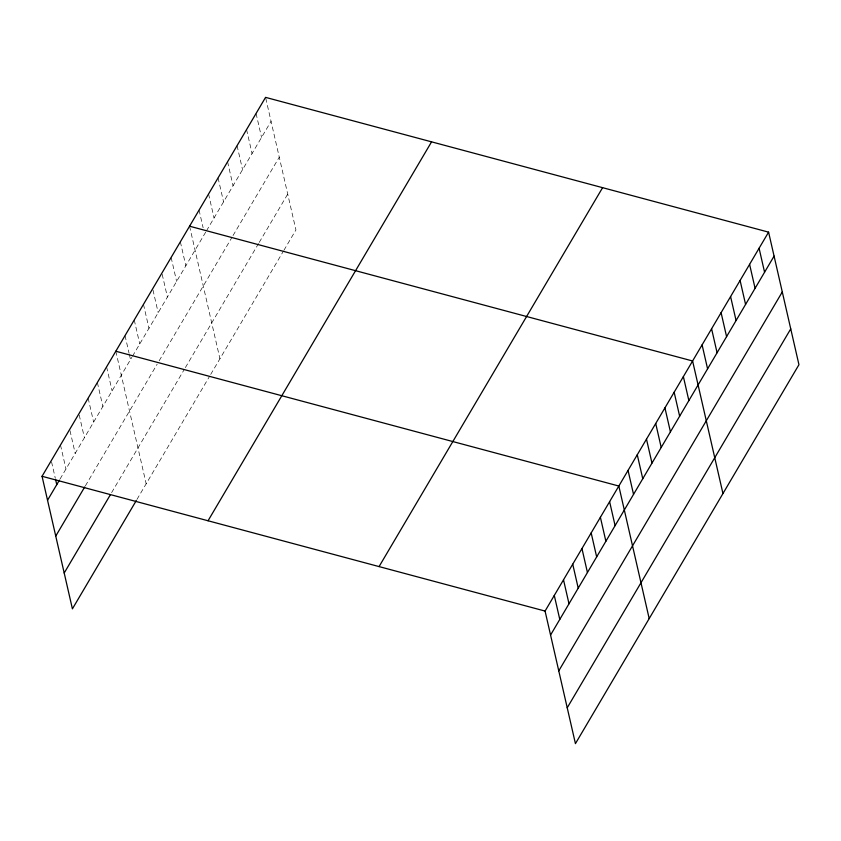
<?xml version="1.0" encoding="UTF-8"?>
<svg xmlns="http://www.w3.org/2000/svg" width="841" height="841" viewBox="0 0 841 841"><rect width="100%" height="100%" fill="white"/><g stroke="black" fill="none" stroke-linecap="round" stroke-linejoin="round"><path stroke-width="0.63" stroke-dasharray="4.21 3.15" d="M60.047 479.044L131.837 357.341M132.5 356.227L205.824 231.906M206.466 230.833L271.054 121.325M85.383 485.846L157.172 364.153M159.149 360.8L231.769 237.688M233.031 235.543L279.265 157.162M111.622 492.626L184.063 369.809M185.377 367.58L258.586 243.47M259.228 242.397L287.727 194.092M136.946 499.438L209.398 376.621M210.713 374.392L283.259 251.396M283.901 250.324L295.927 229.929L265.567 97.367M256.074 113.472L261.562 137.43M246.571 129.577L252.058 153.535M237.067 145.682L242.555 169.64M227.575 161.787L233.062 185.745M218.071 177.893L223.559 201.851M208.568 193.998L214.056 217.956M199.075 210.103L203.112 227.753M189.572 226.208L219.932 358.76M180.352 241.83L185.84 265.798M171.133 257.462L176.621 281.42M162.197 274.355L167.401 297.052M152.978 289.987L158.182 312.684M143.475 304.358L148.962 328.316M134.255 319.99L139.743 343.948M125.036 335.622L129.072 353.273M129.367 354.534L130.523 359.58M115.816 351.244L146.176 483.806M106.597 366.876L112.084 390.834M97.367 382.508L102.854 406.466M88.147 398.14L93.635 422.098M79.222 415.034L84.415 437.73M70.003 430.666L75.196 453.362M60.489 445.036L65.976 468.994M51.564 461.919L55.317 478.319"/><path stroke-width="1.26" d="M136.295 500.553L72.41 608.852L42.05 476.29L265.567 97.367L768.59 232.148L798.95 364.71L575.433 743.633L545.073 611.071L768.59 232.148M47.538 500.248L59.396 480.158M55.748 536.085L84.72 486.96M64.2 573.015L110.308 494.855M208.042 520.768L431.57 141.845M379.07 566.592L602.598 187.669M550.561 635.039L774.077 256.116M558.76 670.876L782.288 291.943M567.223 707.796L790.74 328.873M189.572 226.208L692.595 360.989L722.955 493.541M115.816 351.244L618.829 486.035L649.189 618.587M42.05 476.29L545.073 611.071M759.087 248.253L764.574 272.211M749.594 264.358L755.081 288.316M740.091 280.463L745.578 304.421M730.587 296.568L736.075 320.526M721.094 312.673L726.582 336.631M711.591 328.778L717.079 352.736M702.098 344.884L707.586 368.842M683.376 376.621L688.863 400.579M674.156 392.242L679.644 416.211M664.937 407.874L670.424 431.832M655.717 423.507L661.205 447.465M646.487 439.139L651.975 463.097M637.268 454.771L642.755 478.729M628.048 470.403L633.536 494.361M609.609 501.656L615.097 525.625M600.39 517.289L605.877 541.247M591.17 532.921L596.658 556.879M581.951 548.553L587.438 572.511M572.732 564.185L578.219 588.143M563.512 579.817L569 603.775M554.293 595.449L559.78 619.407M55.601 479.58L56.757 484.626"/></g></svg>
